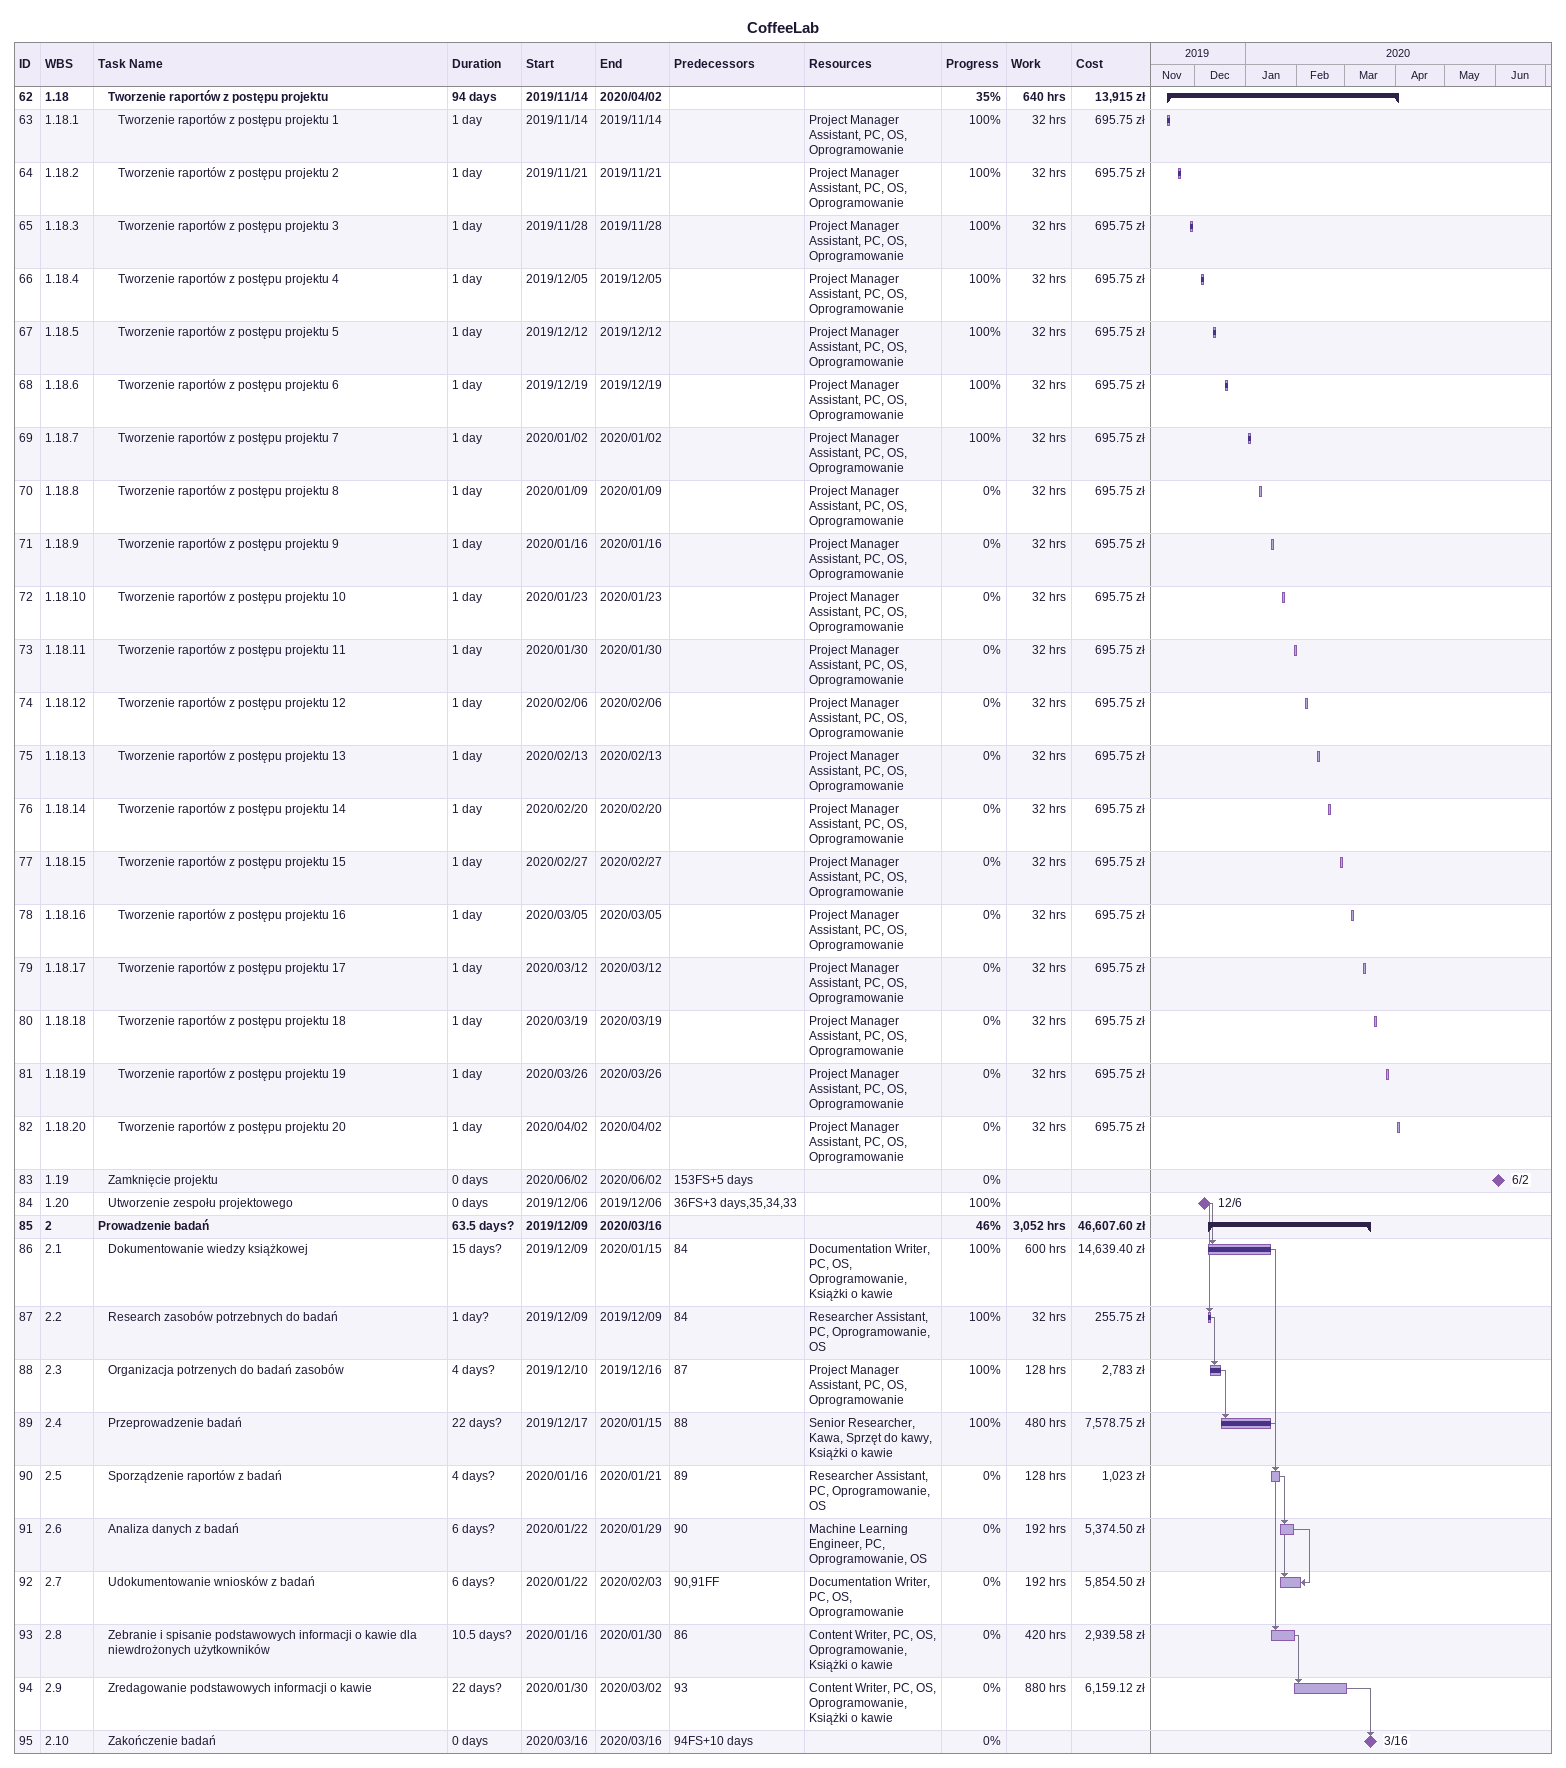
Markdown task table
CoffeeLab

| ID | WBS | Task | Duration | Start | Finish | Predecessors | Resources | % complete | Work (h) | Cost (zł) |
|---|---|---|---|---|---|---|---|---|---|---|
| 62 | 1.18 | **Tworzenie raportów z postępu projektu** | 94d | 2019-11-14 | 2020-04-02 |  |  | 35 | 640 | 13915 |
| 63 | 1.18.1 | Tworzenie raportów z postępu projektu 1 | 1d | 2019-11-14 | 2019-11-14 |  | Project Manager Assistant, PC, OS, Oprogramowanie | 100 | 32 | 695.75 |
| 64 | 1.18.2 | Tworzenie raportów z postępu projektu 2 | 1d | 2019-11-21 | 2019-11-21 |  | Project Manager Assistant, PC, OS, Oprogramowanie | 100 | 32 | 695.75 |
| 65 | 1.18.3 | Tworzenie raportów z postępu projektu 3 | 1d | 2019-11-28 | 2019-11-28 |  | Project Manager Assistant, PC, OS, Oprogramowanie | 100 | 32 | 695.75 |
| 66 | 1.18.4 | Tworzenie raportów z postępu projektu 4 | 1d | 2019-12-05 | 2019-12-05 |  | Project Manager Assistant, PC, OS, Oprogramowanie | 100 | 32 | 695.75 |
| 67 | 1.18.5 | Tworzenie raportów z postępu projektu 5 | 1d | 2019-12-12 | 2019-12-12 |  | Project Manager Assistant, PC, OS, Oprogramowanie | 100 | 32 | 695.75 |
| 68 | 1.18.6 | Tworzenie raportów z postępu projektu 6 | 1d | 2019-12-19 | 2019-12-19 |  | Project Manager Assistant, PC, OS, Oprogramowanie | 100 | 32 | 695.75 |
| 69 | 1.18.7 | Tworzenie raportów z postępu projektu 7 | 1d | 2020-01-02 | 2020-01-02 |  | Project Manager Assistant, PC, OS, Oprogramowanie | 100 | 32 | 695.75 |
| 70 | 1.18.8 | Tworzenie raportów z postępu projektu 8 | 1d | 2020-01-09 | 2020-01-09 |  | Project Manager Assistant, PC, OS, Oprogramowanie | 0 | 32 | 695.75 |
| 71 | 1.18.9 | Tworzenie raportów z postępu projektu 9 | 1d | 2020-01-16 | 2020-01-16 |  | Project Manager Assistant, PC, OS, Oprogramowanie | 0 | 32 | 695.75 |
| 72 | 1.18.10 | Tworzenie raportów z postępu projektu 10 | 1d | 2020-01-23 | 2020-01-23 |  | Project Manager Assistant, PC, OS, Oprogramowanie | 0 | 32 | 695.75 |
| 73 | 1.18.11 | Tworzenie raportów z postępu projektu 11 | 1d | 2020-01-30 | 2020-01-30 |  | Project Manager Assistant, PC, OS, Oprogramowanie | 0 | 32 | 695.75 |
| 74 | 1.18.12 | Tworzenie raportów z postępu projektu 12 | 1d | 2020-02-06 | 2020-02-06 |  | Project Manager Assistant, PC, OS, Oprogramowanie | 0 | 32 | 695.75 |
| 75 | 1.18.13 | Tworzenie raportów z postępu projektu 13 | 1d | 2020-02-13 | 2020-02-13 |  | Project Manager Assistant, PC, OS, Oprogramowanie | 0 | 32 | 695.75 |
| 76 | 1.18.14 | Tworzenie raportów z postępu projektu 14 | 1d | 2020-02-20 | 2020-02-20 |  | Project Manager Assistant, PC, OS, Oprogramowanie | 0 | 32 | 695.75 |
| 77 | 1.18.15 | Tworzenie raportów z postępu projektu 15 | 1d | 2020-02-27 | 2020-02-27 |  | Project Manager Assistant, PC, OS, Oprogramowanie | 0 | 32 | 695.75 |
| 78 | 1.18.16 | Tworzenie raportów z postępu projektu 16 | 1d | 2020-03-05 | 2020-03-05 |  | Project Manager Assistant, PC, OS, Oprogramowanie | 0 | 32 | 695.75 |
| 79 | 1.18.17 | Tworzenie raportów z postępu projektu 17 | 1d | 2020-03-12 | 2020-03-12 |  | Project Manager Assistant, PC, OS, Oprogramowanie | 0 | 32 | 695.75 |
| 80 | 1.18.18 | Tworzenie raportów z postępu projektu 18 | 1d | 2020-03-19 | 2020-03-19 |  | Project Manager Assistant, PC, OS, Oprogramowanie | 0 | 32 | 695.75 |
| 81 | 1.18.19 | Tworzenie raportów z postępu projektu 19 | 1d | 2020-03-26 | 2020-03-26 |  | Project Manager Assistant, PC, OS, Oprogramowanie | 0 | 32 | 695.75 |
| 82 | 1.18.20 | Tworzenie raportów z postępu projektu 20 | 1d | 2020-04-02 | 2020-04-02 |  | Project Manager Assistant, PC, OS, Oprogramowanie | 0 | 32 | 695.75 |
| 83 | 1.19 | Zamknięcie projektu | 0d | 2020-06-02 | 2020-06-02 | 153FS+5d |  | 0 |  |  |
| 84 | 1.20 | Utworzenie zespołu projektowego | 0d | 2019-12-06 | 2019-12-06 | 36FS+3d, 35, 34, 33 |  | 100 |  |  |
| 85 | 2 | **Prowadzenie badań** | 63.5d? | 2019-12-09 | 2020-03-16 |  |  | 46 | 3052 | 46607.60 |
| 86 | 2.1 | Dokumentowanie wiedzy książkowej | 15d? | 2019-12-09 | 2020-01-15 | 84 | Documentation Writer, PC, OS, Oprogramowanie, Książki o kawie | 100 | 600 | 14639.40 |
| 87 | 2.2 | Research zasobów potrzebnych do badań | 1d? | 2019-12-09 | 2019-12-09 | 84 | Researcher Assistant, PC, Oprogramowanie, OS | 100 | 32 | 255.75 |
| 88 | 2.3 | Organizacja potrzenych do badań zasobów | 4d? | 2019-12-10 | 2019-12-16 | 87 | Project Manager Assistant, PC, OS, Oprogramowanie | 100 | 128 | 2783 |
| 89 | 2.4 | Przeprowadzenie badań | 22d? | 2019-12-17 | 2020-01-15 | 88 | Senior Researcher, Kawa, Sprzęt do kawy, Książki o kawie | 100 | 480 | 7578.75 |
| 90 | 2.5 | Sporządzenie raportów z badań | 4d? | 2020-01-16 | 2020-01-21 | 89 | Researcher Assistant, PC, Oprogramowanie, OS | 0 | 128 | 1023 |
| 91 | 2.6 | Analiza danych z badań | 6d? | 2020-01-22 | 2020-01-29 | 90 | Machine Learning Engineer, PC, Oprogramowanie, OS | 0 | 192 | 5374.50 |
| 92 | 2.7 | Udokumentowanie wniosków z badań | 6d? | 2020-01-22 | 2020-02-03 | 90, 91FF | Documentation Writer, PC, OS, Oprogramowanie | 0 | 192 | 5854.50 |
| 93 | 2.8 | Zebranie i spisanie podstawowych informacji o kawie dla niewdrożonych użytkowników | 10.5d? | 2020-01-16 | 2020-01-30 | 86 | Content Writer, PC, OS, Oprogramowanie, Książki o kawie | 0 | 420 | 2939.58 |
| 94 | 2.9 | Zredagowanie podstawowych informacji o kawie | 22d? | 2020-01-30 | 2020-03-02 | 93 | Content Writer, PC, OS, Oprogramowanie, Książki o kawie | 0 | 880 | 6159.12 |
| 95 | 2.10 | Zakończenie badań | 0d | 2020-03-16 | 2020-03-16 | 94FS+10d |  | 0 |  |  |
